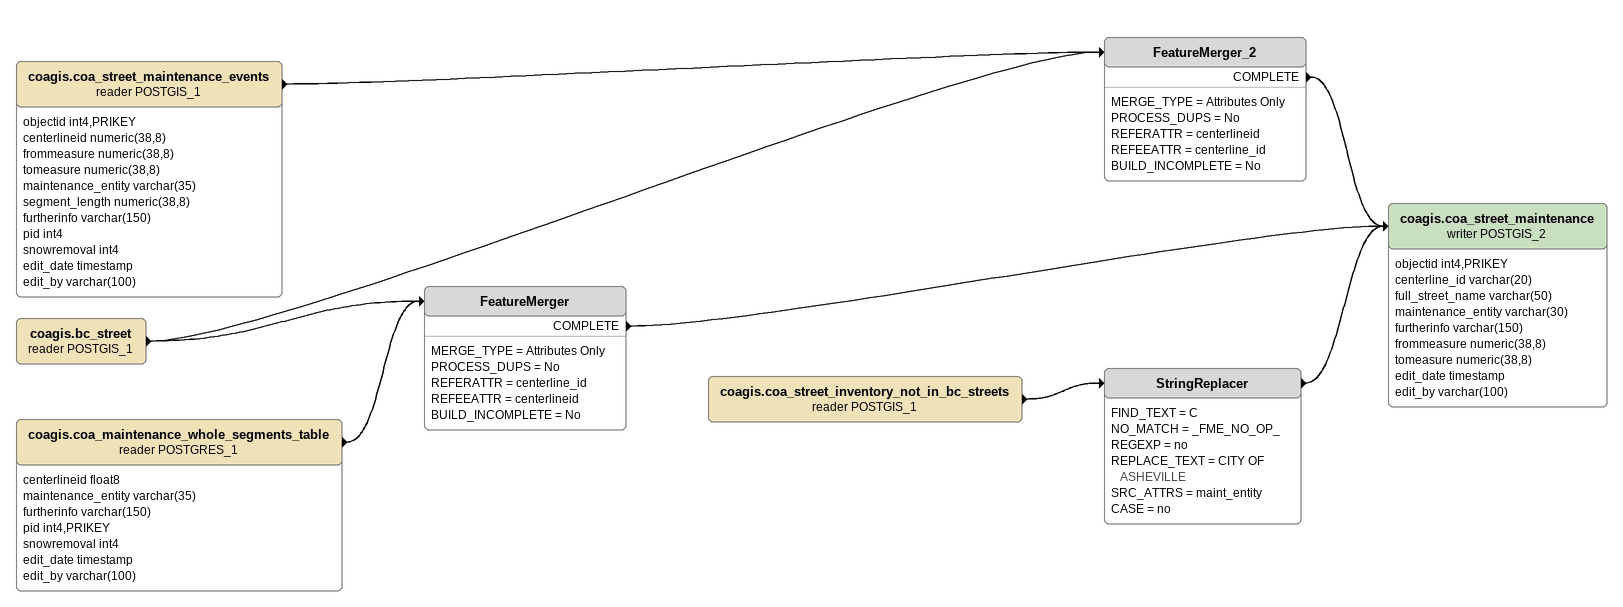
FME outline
coagis.coa_street_maintenance_events (reader POSTGIS_1)
    attributes: objectid int4,PRIKEY, centerlineid numeric(38,8), frommeasure numeric(38,8), tomeasure numeric(38,8), maintenance_entity varchar(35), segment_length numeric(38,8), furtherinfo varchar(150), pid int4, snowremoval int4, edit_date timestamp, edit_by varchar(100)
    -> FeatureMerger_2
coagis.bc_street (reader POSTGIS_1)
    -> FeatureMerger_2
    -> FeatureMerger
FeatureMerger_2
    MERGE_TYPE = Attributes Only
    PROCESS_DUPS = No
    REFERATTR = centerlineid
    REFEEATTR = centerline_id
    BUILD_INCOMPLETE = No
    COMPLETE -> coagis.coa_street_maintenance (writer POSTGIS_2)
coagis.coa_maintenance_whole_segments_table (reader POSTGRES_1)
    attributes: centerlineid float8, maintenance_entity varchar(35), furtherinfo varchar(150), pid int4,PRIKEY, snowremoval int4, edit_date timestamp, edit_by varchar(100)
    -> FeatureMerger
FeatureMerger
    MERGE_TYPE = Attributes Only
    PROCESS_DUPS = No
    REFERATTR = centerline_id
    REFEEATTR = centerlineid
    BUILD_INCOMPLETE = No
    COMPLETE -> coagis.coa_street_maintenance (writer POSTGIS_2)
coagis.coa_street_inventory_not_in_bc_streets (reader POSTGIS_1)
    -> StringReplacer
StringReplacer
    FIND_TEXT = C
    NO_MATCH = _FME_NO_OP_
    REGEXP = no
    REPLACE_TEXT = CITY OF ASHEVILLE
    SRC_ATTRS = maint_entity
    CASE = no
    -> coagis.coa_street_maintenance (writer POSTGIS_2)
coagis.coa_street_maintenance (writer POSTGIS_2)
    attributes: objectid int4,PRIKEY, centerline_id varchar(20), full_street_name varchar(50), maintenance_entity varchar(30), furtherinfo varchar(150), frommeasure numeric(38,8), tomeasure numeric(38,8), edit_date timestamp, edit_by varchar(100)
